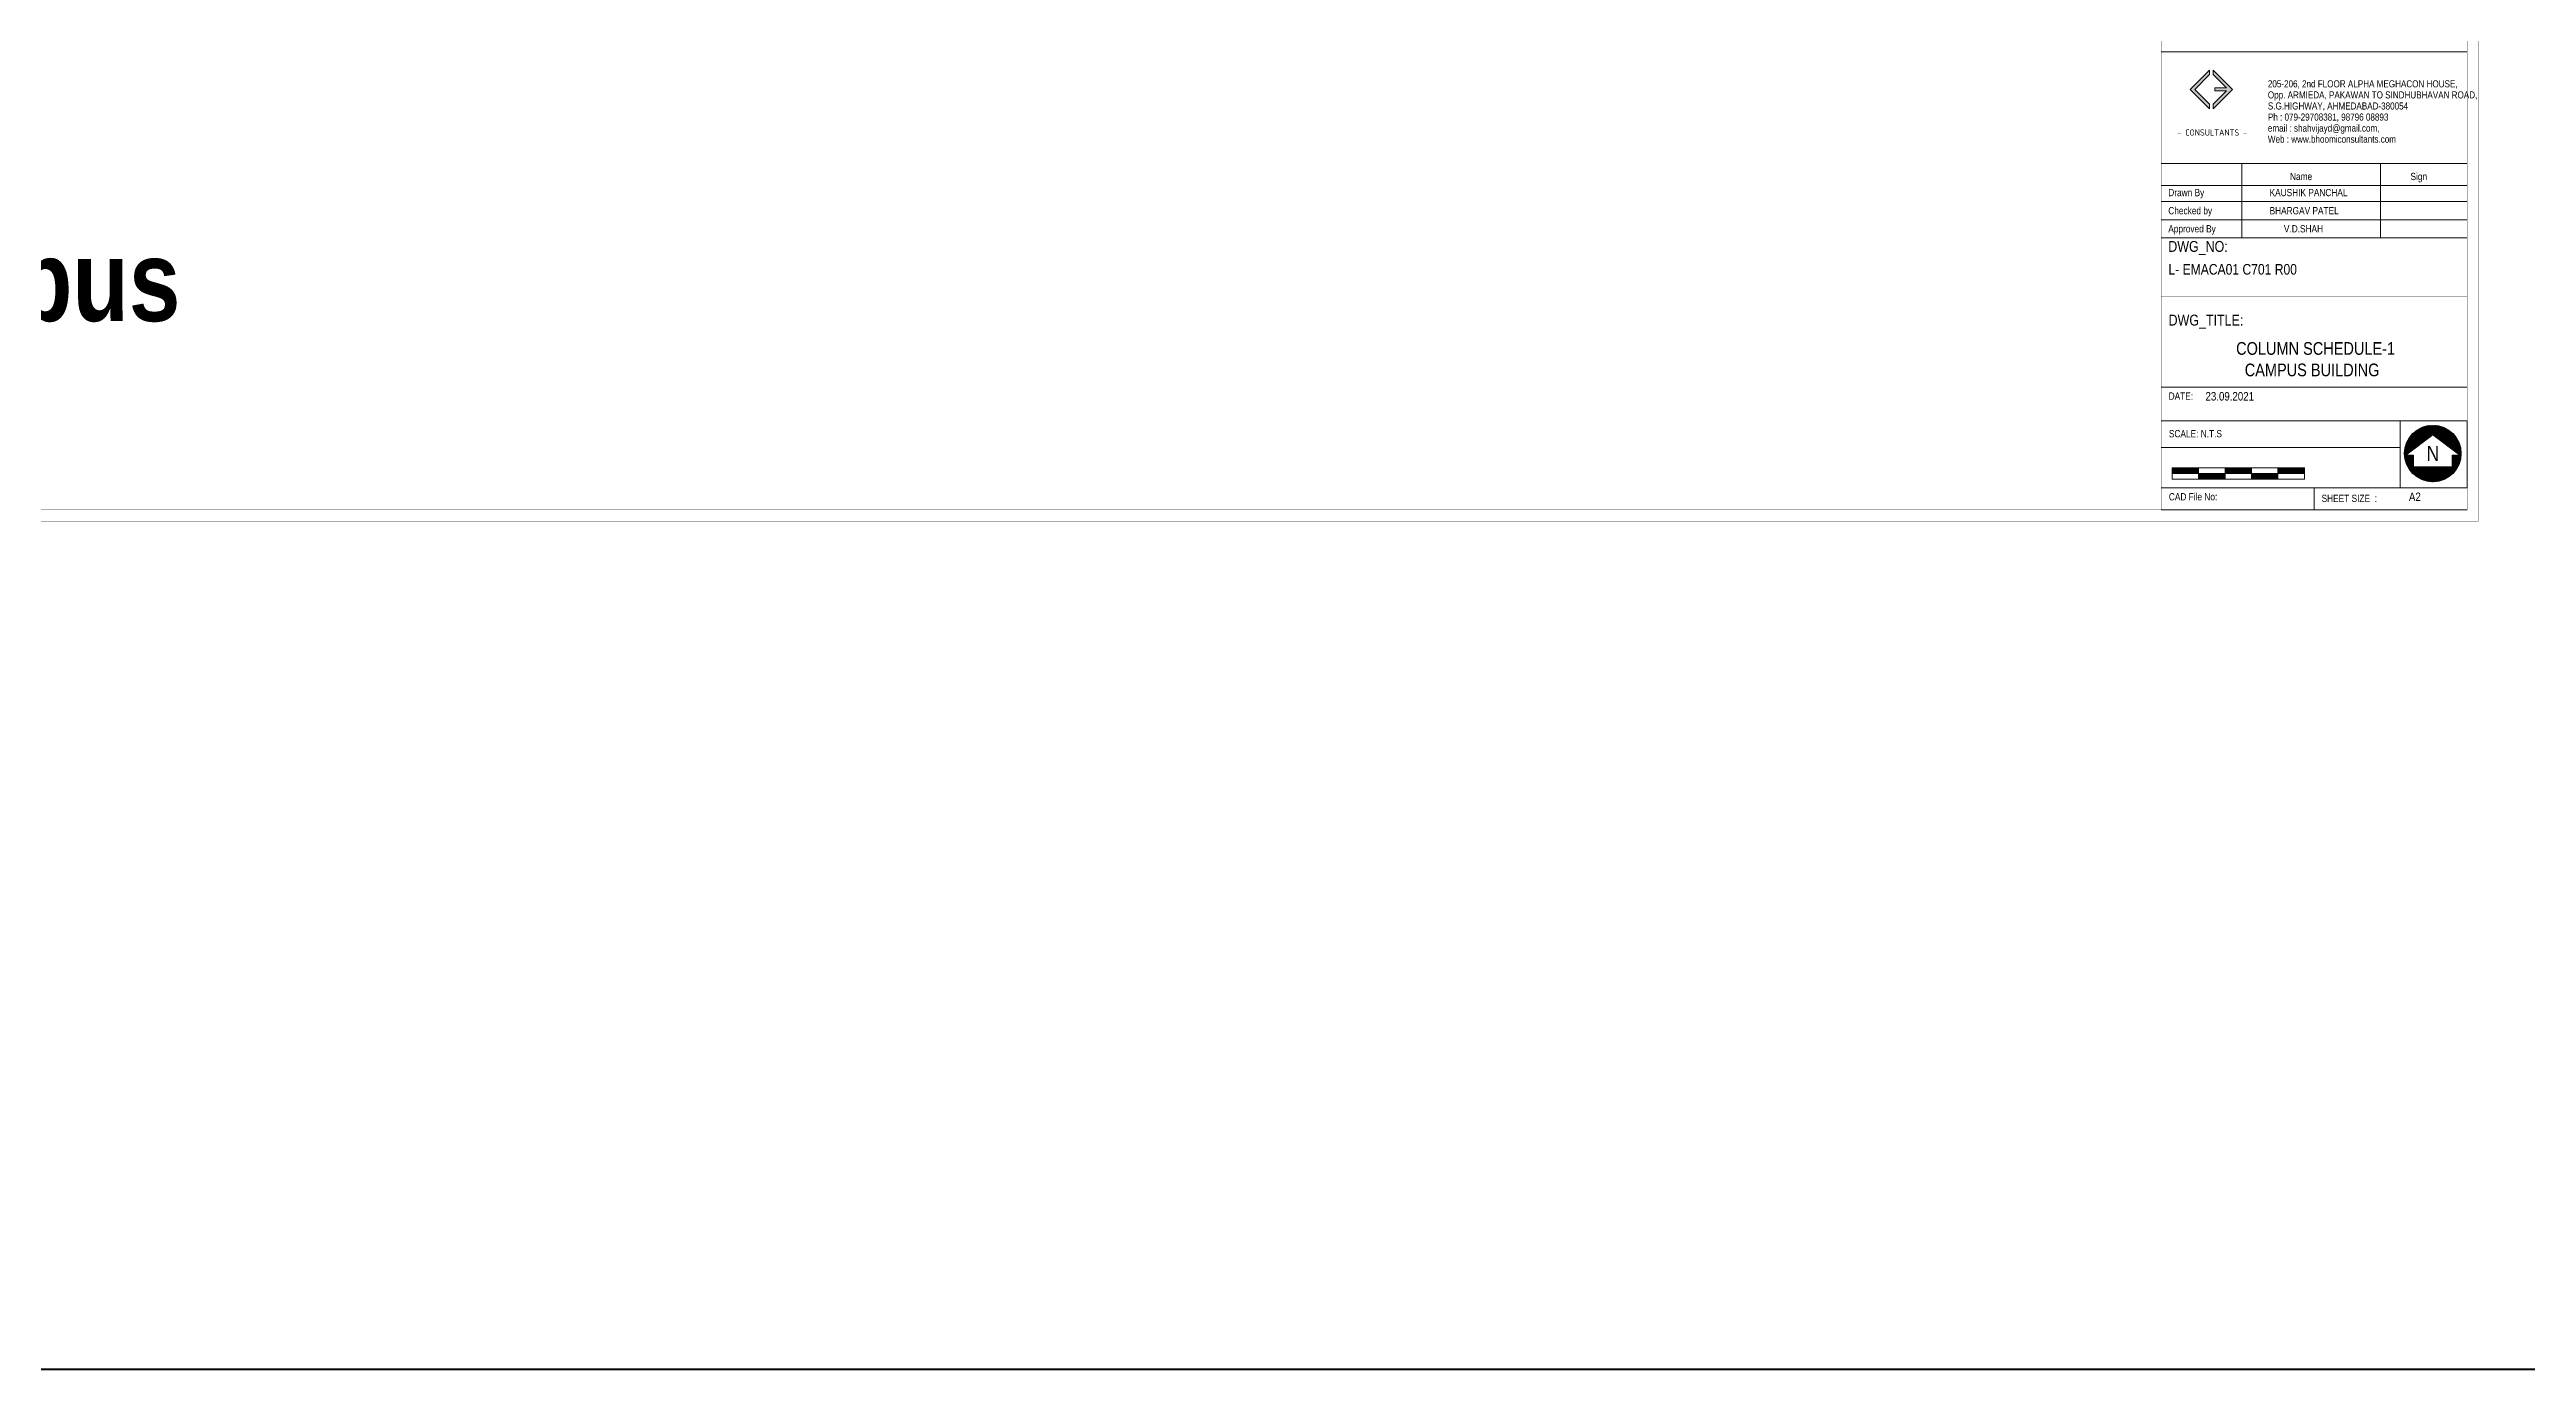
# Model space of a CAD drawing. Header units: millimetres. Extents: x 1112055 to 3390982, y -148532 to 766891.
# Drawn here: x 2585967 to 2683720, y 522267 to 574378 of the extents above; entities that cross this region are included whole.
import ezdxf
from ezdxf.enums import TextEntityAlignment as Align

# ---------------------------------------------------------------- set-up
doc = ezdxf.new("R2010")
doc.units = ezdxf.units.MM
doc.layers.add('B TITLE BLOCK', color=250, linetype='Continuous', lineweight=0)
doc.layers.add('tb text', color=7, linetype='Continuous', lineweight=13)
doc.layers.add('Layer 1', color=7, linetype='Continuous')
doc.styles.add('SWINC', font='swissc.ttf')

msp = doc.modelspace()

# ---------------------------------------------------------------- hatches: boundary and pattern name
at = {"layer": 'B TITLE BLOCK', "linetype": 'Continuous', "lineweight": 0}
h = msp.add_hatch(color=251, dxfattribs=at)
h.dxf.hatch_style = 1
h.paths.add_polyline_path([(2670626.9, 572803.2), (2671211.1, 573387.4), (2671211.1, 573563.9), (2670450.4, 572803.2), (2671211.1, 572042.4), (2671211.1, 572218.9)])
h = msp.add_hatch(color=251, dxfattribs=at)
h.dxf.hatch_style = 1
h.paths.add_polyline_path([(2671423.1, 572865.6), (2671423.1, 572740.7), (2671880.4, 572740.7), (2671358.5, 572218.9), (2671358.5, 572042.4), (2672119.3, 572803.2), (2671358.5, 573563.9), (2671358.5, 573387.4), (2671880.4, 572865.6)])
at = {"layer": 'Layer 1', "lineweight": 5}
h = msp.add_hatch(dxfattribs=at)
h.set_pattern_fill('ANSI31', color=5, scale=5.559605, angle=360, style=0)
h.set_pattern_definition([(45, (2616449.881, 551166.458), (-12.4816683, 12.4816683), [])])
edge = h.paths.add_edge_path()
edge.add_arc((2680024, 558427.3), 1111.9, 0, 360)
h.paths.add_polyline_path([(2680024, 559167.5), (2681086.2, 558363.6), (2680802.3, 558363.6), (2680802.3, 557898), (2679245.6, 557898), (2679245.6, 558363.6), (2678961.7, 558363.6)], flags=16)
at = {"layer": 'tb text'}
for points in [[(2669739.8, 557858.1), (2669739.8, 557639.4), (2670782.7, 557639.4), (2670782.7, 557858.1)], [(2671825.6, 557420.6), (2671825.6, 557639.4), (2670782.7, 557639.4), (2670782.7, 557420.6)], [(2672837.3, 557639.4), (2672868.6, 557639.4), (2672868.6, 557858.1), (2672837.3, 557858.1), (2671825.6, 557858.1), (2671825.6, 557639.4)], [(2672868.6, 557639.4), (2672868.6, 557420.6), (2673911.5, 557420.6), (2673911.5, 557639.4)], [(2674954.4, 557639.4), (2674954.4, 557858.1), (2673911.5, 557858.1), (2673911.5, 557639.4)]]:
    msp.add_hatch(color=256, dxfattribs=at).paths.add_polyline_path(points)

# ---------------------------------------------------------------- linework, layer by layer
at = {"color": 2, "lineweight": 40}
msp.add_lwpolyline([(2460595.7, 676953.5), (2855292.1, 676953.5), (2855292.1, 522266.8), (2460595.7, 522266.8)], close=True, dxfattribs=at)
at = {"layer": 'B TITLE BLOCK', "color": 250, "lineweight": 0}
for p, q in [((2681379.5, 574280.8), (2669306.3, 574280.8)), ((2681379.5, 569877.7), (2669306.3, 569877.7)), ((2669306.3, 569877.7), (2681379.5, 569877.7)), ((2669306.3, 569877.7), (2681379.5, 569877.7)), ((2669306.6, 569008.6), (2681379.8, 569008.6)), ((2669306.6, 569008.6), (2681379.8, 569008.6)), ((2672483.8, 566943.4), (2672483.8, 569877.7)), ((2677964.4, 566943.4), (2677964.4, 569877.7)), ((2669306.6, 568373.1), (2681379.8, 568373.1)), ((2669306.6, 568373.1), (2681379.8, 568373.1)), ((2669306.6, 567658.3), (2681379.8, 567658.3)), ((2669306.6, 567658.3), (2681379.8, 567658.3)), ((2669306.6, 567658.3), (2681379.8, 567658.3)), ((2681379.8, 566943.4), (2669306.2, 566943.4)), ((2681379.8, 566943.4), (2669306.6, 566943.4)), ((2681379.5, 561042.9), (2669306.6, 561042.9)), ((2669306.4, 559712.6), (2681379.5, 559712.6)), ((2678739.8, 557072.9), (2678739.8, 559712.6)), ((2681379.5, 557072.9), (2681379.5, 559712.6)), ((2678739.8, 558661.3), (2669307.1, 558662.2)), ((2669306.4, 557072.9), (2681379.5, 557072.9)), ((2675343, 557072.9), (2675343, 556205.5)), ((2681379.5, 556205.5), (2669306.3, 556205.5))]:
    msp.add_line(p, q, dxfattribs=at)
at = {"layer": 'B TITLE BLOCK', "color": 1, "const_width": 10.1}
msp.add_lwpolyline([(2486193.4, 653192.3), (2486193.4, 555757.1), (2681828, 555757.1), (2681828, 653192.3)], close=True, dxfattribs=at)
at = {"layer": 'B TITLE BLOCK', "color": 250, "lineweight": 0, "const_width": 10.1}
for points in [[(2486641.8, 652743.9), (2486641.8, 556205.5), (2681379.5, 556205.5), (2681379.5, 652743.9)], [(2669306.3, 556205.5), (2681379.5, 556205.5), (2681379.5, 652743.9), (2669306.3, 652743.9)], [(2681379.5, 556205.5), (2669306.3, 556205.5), (2669306.3, 579233.5), (2681379.5, 579233.5)], [(2669306.3, 564610.5), (2681379.5, 564610.5), (2681379.5, 556205.5), (2669306.3, 556205.5)]]:
    msp.add_lwpolyline(points, close=True, dxfattribs=at)
at = {"layer": 'B TITLE BLOCK', "color": 251, "linetype": 'Continuous', "lineweight": 0}
for points in [[(2670450.2, 572803.3), (2671211.1, 572042.4), (2671211.1, 572218.9), (2670626.9, 572803.2), (2671211.1, 573387.4), (2671211.1, 573563.9), (2670450.2, 572803)], [(2672119.4, 572803.3), (2671358.5, 572042.4), (2671358.5, 572218.9), (2671880.4, 572740.7), (2671423.1, 572740.7), (2671423.1, 572865.6), (2671880.4, 572865.6), (2671358.5, 573387.4), (2671358.5, 573563.9), (2672119.4, 572803)]]:
    msp.add_lwpolyline(points, dxfattribs=at)
at = {"layer": 'Layer 1', "lineweight": 30}
msp.add_lwpolyline([(2680024, 559167.5), (2678961.7, 558363.6), (2679245.6, 558363.6), (2679245.6, 557898), (2680802.3, 557898), (2680802.3, 558363.6), (2681086.2, 558363.6)], close=True, dxfattribs=at)
at = {"layer": 'Layer 1'}
msp.add_circle((2680024, 558427.3), 1111.9, dxfattribs=at)
at = {"layer": 'tb text'}
for points in [[(2669739.8, 557858.1), (2672837.3, 557858.1), (2674954.4, 557858.1)], [(2669739.8, 557420.6), (2669739.8, 557858.1)], [(2669739.8, 557639.4), (2672837.3, 557639.4), (2674954.4, 557639.4)], [(2669739.8, 557420.6), (2672837.3, 557420.6), (2674954.4, 557420.6)], [(2670782.7, 557420.6), (2670782.7, 557858.1)], [(2671825.6, 557420.6), (2671825.6, 557858.1)], [(2672868.6, 557420.6), (2672868.6, 557858.1)], [(2673911.5, 557420.6), (2673911.5, 557858.1)], [(2674954.4, 557420.6), (2674954.4, 557858.1)]]:
    msp.add_lwpolyline(points, dxfattribs=at)

# ---------------------------------------------------------------- texts
at = {"layer": 'B TITLE BLOCK', "color": 0, "style": 'SWINC'}
for s, p in [('205-206, 2nd FLOOR ALPHA MEGHACON HOUSE,', (2673514, 572883.7)), ('S.G.HIGHWAY, AHMEDABAD-380054', (2673514, 572009.6)), ('Opp. ARMIEDA, PAKAWAN TO SINDHUBHAVAN ROAD,', (2673514, 572446.6)), ('Ph : 079-29708381, 98796 08893', (2673514, 571572.5)), ('Web : www.bhoomiconsultants.com', (2673514, 570698.4)), ('email : shahvijayd@gmail.com,', (2673514, 571135.5))]:
    msp.add_text(s, height=278.712, dxfattribs=at).set_placement(p)
at = {"layer": 'B TITLE BLOCK', "color": 251, "char_height": 306.257, "attachment_point": 2, "style": 'SWINC'}
for insert in [(2671317.8, 571735), (2819251.2, 571735)]:
    msp.add_mtext_dynamic_manual_height_columns('\\pxsm1,qj;{\\fBankGothic Lt BT|b0|i0|c0|p34;BHOOMI\\P\\ps*,q*;\\fGost|b0|i0|c0|p2;\\H0.8x;- CONSULTANTS -\\C1; }', width=800798.623, gutter_width=0, heights=[112641.5], dxfattribs=dict(at, insert=insert))
at = {"layer": 'tb text', "style": 'SWINC'}
for s, height, p in [('Name', 285.94, (2674388.9, 569223)), ('Sign', 285.94, (2679143.2, 569223)), ('Checked by', 285.94, (2669583.6, 567872.7)), ('Drawn By', 285.94, (2669583.6, 568587.6)), ('KAUSHIK PANCHAL', 285.944, (2673581.1, 568587.6)), ('BHARGAV PATEL', 285.944, (2673581.1, 567872.7)), ('Approved By', 285.944, (2669583.6, 567157.9)), ('V.D.SHAH', 285.94, (2674146.4, 567157.9)), ('L- EMACA01 C701 R00', 417.002, (2669591.3, 565492.2)), ('COLUMN SCHEDULE-1', 500.402, (2672261.4, 562326.3)), ('CAMPUS BUILDING ', 500.402, (2672601.3, 561478.6)), ('23.09.2021', 333.58, (2671053.5, 560521.2))]:
    msp.add_text(s, height=height, dxfattribs=at).set_placement(p)
at = {"layer": 'tb text', "color": 7, "style": 'SWINC'}
for s, height, p in [('DATE: ', 285.92, (2669598.5, 560553.7)), ('SCALE: N.T.S', 285.923, (2669607.8, 559068.3)), ('CAD File No:', 285.923, (2669607.3, 556578.1)), ('SHEET SIZE  : ', 285.923, (2675634.8, 556515))]:
    msp.add_text(s, height=height, dxfattribs=at).set_placement(p)
msp.add_text('N', height=589.7, dxfattribs=at).set_placement((2680024.7, 558432.6), align=Align.MIDDLE_CENTER)
at = {"layer": 'tb text', "attachment_point": 1, "style": 'SWINC'}
for s, insert, char_height, width in [('{\\fSwis721 Cn BT|b1|i0|c0|p34;campus}', (2577332.5, 566842.7), 3187.323, 16308.777), ('A2', (2679081.9, 556887.4), 333.58, 12694.007)]:
    msp.add_mtext(s, dxfattribs=dict(at, insert=insert, char_height=char_height, width=width))
at = {"layer": 'tb text', "color": 7, "style": 'SWINC'}
for tag, p, s, height in [('DWG_NO:', (2669584.5, 566390.1), 'XXX-XXXX-XXX-XXX', 428.916), ('DWG_TITLE:', (2669597.3, 563480.1), '', 428.9)]:
    msp.add_attdef(tag, p, s, height=height, dxfattribs=at)

doc.saveas('drawing.dxf')
